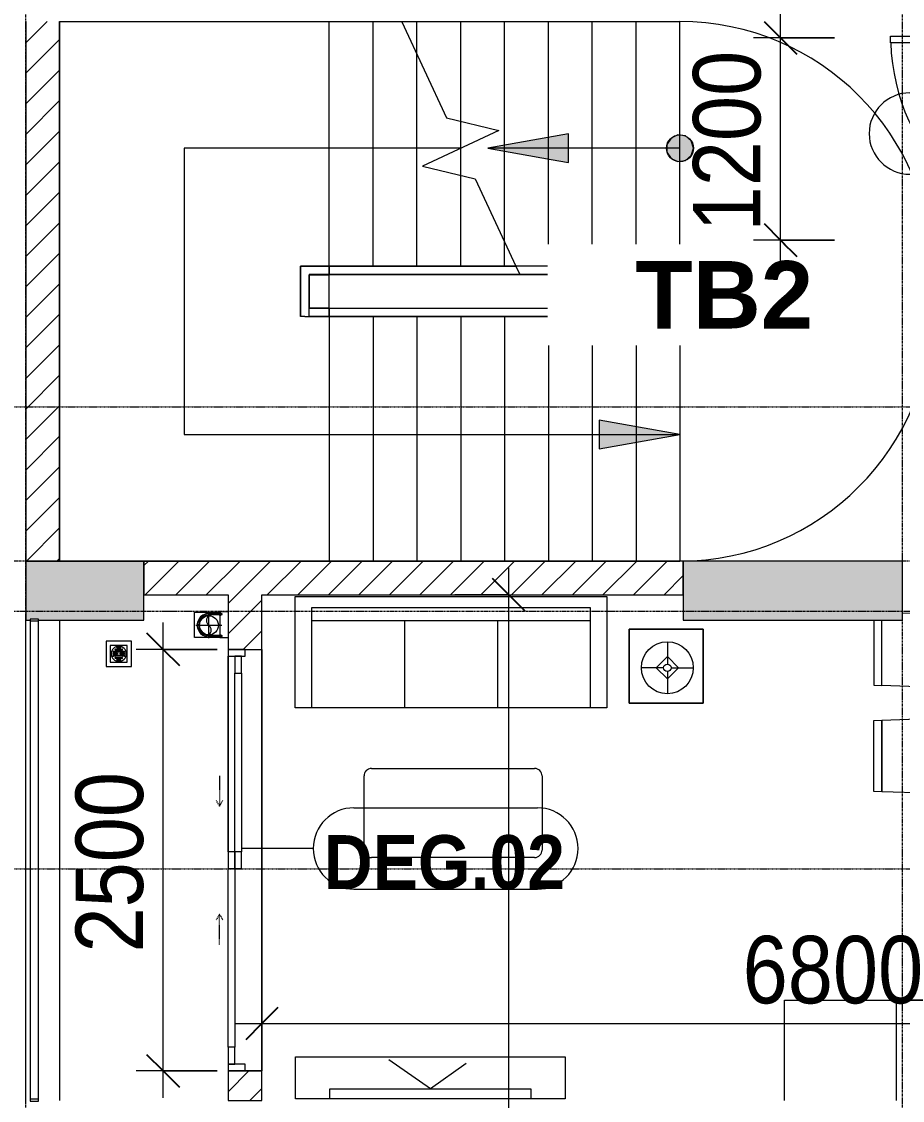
# Model space of a CAD drawing. Header units: millimetres. Extents: x 962 to 239635, y -15958 to 82755.
# Drawn here: x 95378 to 100603, y 30637 to 37037 of the extents above; entities that cross this region are included whole.
import ezdxf

# ---------------------------------------------------------------- set-up
doc = ezdxf.new("R2010")
doc.units = ezdxf.units.MM
for name, pattern in [('Dash', [6, 3, -3]), ('Dash Dot 3_16_', [7.9375, 4.7625, -1.5875, 0, -1.5875]), ('Grid Line', [22.225, 12.7, -3.175, 3.175, -3.175]), ('IMPORT-CENTER _2_', [40.64, 25.4, -5.08, 5.08, -5.08]), ('Overhead', [3.96875, 2.38125, -1.5875])]:
    doc.linetypes.add(name, pattern=pattern)
for name, color, linetype, lineweight in [('0-1', 7, 'Continuous', 5), ('A-ANNO-DIMS', 211, 'Continuous', 9), ('A-ANNO-DIMS-160', 211, 'Continuous', 9), ('A-DETL-GENF-2', 1, 'Continuous', 9), ('A-DETL-THIN-1', 151, 'Continuous', 9), ('A-DOOR', 31, 'Continuous', 9), ('A-DOOR-4', 1, 'Continuous', 9), ('A-DOOR-FRAM', 31, 'Continuous', 9), ('A-DOOR-FRAM-1', 1, 'Continuous', 9), ('A-DOOR-HDLN', 31, 'Dash', 9), ('A-DOOR-IDEN', 31, 'Continuous', 9), ('A-FLOR-1', 250, 'Continuous', 9), ('A-FLOR-2', 9, 'Continuous', 9), ('A-FLOR-HRAL', 11, 'Continuous', 9), ('A-WALL', 113, 'Continuous', 9), ('A-WALL-3', 113, 'Continuous', 18), ('A-WALL-PATT-2', 111, 'Continuous', 9), ('G-ANNO-SYMB-1', 111, 'Dash Dot 3_16_', 18), ('G-ANNO-TEXT-1', 7, 'Continuous', 9), ('G-IMPT', 8, 'Continuous', 9), ('G-IMPT-2', 8, 'IMPORT-CENTER _2_', 9), ('I-FURN', 30, 'Continuous', 9), ('I-FURN-1', 254, 'Continuous', 9), ('M-EQPM', 50, 'Continuous', 9), ('S-COLS-1', 52, 'Continuous', 5), ('S-COLS-2', 7, 'Continuous', 18), ('S-GRID-1', 1, 'Grid Line', 9), ('S-STRS', 31, 'Continuous', 9), ('S-STRS-ANNO', 31, 'Continuous', 9), ('S-STRS-MBND', 31, 'Overhead', 9), ('S-STRS-MBND-1', 31, 'Continuous', 9)]:
    doc.layers.add(name, color=color, linetype=linetype, lineweight=lineweight)
doc.styles.add('Arial_B_4', font='arialbd_0.ttf', dxfattribs={"height": 400})
doc.styles.add('Arial_B_6', font='arialbd_0.ttf', dxfattribs={"width": 0.9, "height": 320})
doc.styles.add('UTM Avo', font='UTM Avo.ttf', dxfattribs={"width": 0.9, "height": 400})
doc.dimstyles.new('1_Dim_chi_tiet_2_5', dxfattribs={"dimscale": 304.8, "dimtxt": 399.720379, "dimasz": 0.629921, "dimexe": 0.524934, "dimexo": 0.0625, "dimgap": 0.052493, "dimtad": 1, "dimdec": 0, "dimrnd": 5, "dimzin": 0, "dimdsep": 46, "dimtxsty": 'UTM Avo', "dimblk1": 'OBLIQUE', "dimblk2": 'OBLIQUE', "dimsah": 1, "dimcen": 0.09, "dimdle": 0.524934, "dimazin": 0, "dimtfac": 1, "dimtdec": 4, "dimtix": 1, "dimtmove": 0, "dimatfit": 3, "dimfxl": 1.049869, "dimfxlon": 1, "dimtvp": 1, "dimtolj": 1, "dimtzin": 0, "dimarcsym": 2})
pattern_1 = [(45, (61750.9, 0), (-90.50967, 90.50967), [])]

# ---------------------------------------------------------------- blocks, each defined once
blk = doc.blocks.new('NCV_TKTC_KET CAU_rvt-1-TKCS_MB TẦNG 2')
at = {"layer": 'S-COLS-1'}
for points in [[(34352.6, 33486.9), (34351.2, 33836.9), (33652.6, 33836.9), (33652.6, 33486.9), (33677.6, 33486.9), (33677.6, 33491.9), (33727.6, 33491.9), (33727.6, 33486.9), (34351.2, 33486.9)], [(38852.6, 33486.9), (38852.6, 33836.9), (37552.6, 33836.9), (37552.6, 33486.9), (38381.4, 33486.9)]]:
    blk.add_hatch(color=256, dxfattribs=at).paths.add_polyline_path(points)
at = {"layer": 'A-FLOR-1'}
for p, q in [((37532.6, 35535.6), (37532.6, 35336.5)), ((37532.6, 35286.5), (37532.6, 33836.9))]:
    blk.add_line(p, q, dxfattribs=at)
at = {"layer": 'S-COLS-2'}
for p, q in [((33652.6, 33836.9), (33652.6, 33486.9)), ((34352.6, 33836.9), (33652.6, 33836.9)), ((34352.6, 33486.9), (34352.6, 33836.9)), ((37552.6, 33836.9), (37552.6, 33486.9)), ((38852.6, 33836.9), (37552.6, 33836.9)), ((38852.6, 33486.9), (38852.6, 33836.9)), ((33652.6, 33486.9), (33677.6, 33486.9)), ((33727.6, 33486.9), (34352.6, 33486.9)), ((37552.6, 33486.9), (38852.6, 33486.9))]:
    blk.add_line(p, q, dxfattribs=at)
blk = doc.blocks.new('LOBBY_SOFA_1 - LOBBY_SOFA_1-901228-TKCS_MB TẦNG 2')
at = {"layer": 'I-FURN'}
for p, q in [((-2128.3, 1548.5), (-1160.3, 1548.5)), ((-2172.3, 1064.5), (-2172.3, 1504.5)), ((-1116.3, 1504.5), (-1116.3, 1064.5)), ((-1160.3, 1020.5), (-2128.3, 1020.5)), ((-2556, 660), (-708, 660)), ((-2556, 0), (-2556, 660)), ((-2457, 66), (-2457, 660)), ((-1907, 143), (-1907, 660)), ((-1357, 143), (-1357, 660)), ((-807, 660), (-807, 66)), ((-708, 660), (-708, 0)), ((-2688.2, 633.5), (-3128.2, 633.5)), ((-3128.2, 633.5), (-3128.2, 193.5)), ((-2915.4, 445), (-2915.4, 577)), ((-2688.2, 193.5), (-2688.2, 633.5)), ((-2981.4, 423), (-2915.4, 489)), ((-2915.4, 489), (-2849.4, 423)), ((-2937.4, 423), (-3069.4, 423)), ((-2915.4, 357), (-2981.4, 423)), ((-2849.4, 423), (-2915.4, 357)), ((-2915.4, 269), (-2915.4, 401)), ((-2893.4, 423), (-2761.4, 423)), ((-3128.2, 193.5), (-2688.2, 193.5)), ((-807, 143), (-2457, 143)), ((-807, 66), (-2457, 66)), ((-708, 0), (-2556, 0))]:
    blk.add_line(p, q, dxfattribs=at)
for radius in [154, 22]:
    blk.add_circle((-2915.4, 423), radius, dxfattribs=at)
for centre, start, end in [((-2128.3, 1504.5), 90, 180), ((-1160.3, 1504.5), 0, 90), ((-2128.3, 1064.5), 180, 270), ((-1160.3, 1064.5), 270, 0)]:
    blk.add_arc(centre, 44, start, end, dxfattribs=at)
at = {"layer": 'I-FURN-1'}
for p, q in [((-2128.3, 1548.5), (-1160.3, 1548.5)), ((-2172.3, 1064.5), (-2172.3, 1504.5)), ((-1116.3, 1504.5), (-1116.3, 1064.5)), ((-1160.3, 1020.5), (-2128.3, 1020.5)), ((-2556, 660), (-708, 660)), ((-2556, 0), (-2556, 660)), ((-708, 660), (-708, 0)), ((-3128.2, 633.5), (-2688.2, 633.5)), ((-3128.2, 193.5), (-3128.2, 633.5)), ((-2688.2, 633.5), (-2688.2, 193.5)), ((-2688.2, 193.5), (-3128.2, 193.5)), ((-708, 0), (-2556, 0))]:
    blk.add_line(p, q, dxfattribs=at)
for centre, start, end in [((-2128.3, 1504.5), 90, 180), ((-1160.3, 1504.5), 0, 90), ((-2128.3, 1064.5), 180, 270), ((-1160.3, 1064.5), 270, 0)]:
    blk.add_arc(centre, 44, start, end, dxfattribs=at)
blk = doc.blocks.new('RES_BAN AN - RES_BAN AN-901221-TKCS_MB TẦNG 2')
at = {"layer": 'I-FURN-1'}
for p, q in [((0, 250), (1600, 250)), ((0, 0), (0, 250)), ((1600, 250), (1600, 0)), ((1600, 0), (0, 0))]:
    blk.add_line(p, q, dxfattribs=at)
blk = doc.blocks.new('KE TIVI-2 - KE TIVI-2-901222-TKCS_MB TẦNG 2')
at = {"layer": 'I-FURN-1'}
for p, q in [((0, 60), (-245.7, 232.1)), ((213, 209.1), (0, 60)), ((-595.6, 60), (595.6, 60)), ((-595.6, 0), (-595.6, 60)), ((595.6, 0), (-595.6, 0)), ((595.6, 60), (595.6, 0))]:
    blk.add_line(p, q, dxfattribs=at)
blk = doc.blocks.new('HE BEP A1 - HE BEP A 2-V118-TKCS_MB TẦNG 2')
at = {"layer": 'I-FURN'}
for p, q in [((0, 0), (662.4, 0)), ((0, -594.4), (0, 0)), ((662.4, 0), (662.4, -594.4)), ((662.4, 0), (662.4, -594.4)), ((3699.9, 0), (662.4, 0)), ((844.9, -120.7), (844.9, -476.9)), ((1706.9, -103.2), (862.4, -103.2)), ((1724.4, -476.9), (1724.4, -120.7)), ((2364, -483.2), (2364, -111.2)), ((3175.6, -81.2), (2394, -81.2)), ((2451.6, -118.3), (2484.1, -118.3)), ((2451.6, -122.3), (2451.6, -118.3)), ((2484.1, -122.3), (2451.6, -122.3)), ((2484.1, -118.3), (2484.1, -122.3)), ((3085.5, -118.3), (3085.5, -122.3)), ((3118, -118.3), (3085.5, -118.3)), ((3085.5, -122.3), (3118, -122.3)), ((3118, -122.3), (3118, -118.3)), ((3205.6, -483.2), (3205.6, -111.2)), ((871.5, -386.8), (871.5, -182.3)), ((871.5, -184.9), (1351.6, -184.9)), ((877.9, -156.9), (1345.2, -156.9)), ((924.9, -128.9), (1298.3, -128.9)), ((1351.6, -182.3), (1351.6, -386.8)), ((1405.6, -369.9), (1405.6, -183.2)), ((1459, -129.9), (1644.4, -129.9)), ((1697.8, -183.2), (1697.8, -369.9)), ((2471.8, -183.9), (2467.4, -188.3)), ((2467.4, -188.3), (2496.5, -217.4)), ((2500.9, -213), (2471.8, -183.9)), ((2689.3, -186.7), (2660.2, -215.8)), ((2664.6, -220.2), (2693.7, -191.1)), ((2693.7, -191.1), (2689.3, -186.7)), ((2875.9, -191.1), (2880.3, -186.7)), ((2905, -220.2), (2875.9, -191.1)), ((2880.3, -186.7), (2909.4, -215.8)), ((3068.7, -213), (3097.9, -183.9)), ((3102.3, -188.3), (3073.1, -217.4)), ((3097.9, -183.9), (3102.3, -188.3)), ((871.5, -212.9), (1351.6, -212.9)), ((871.5, -240.9), (1351.6, -240.9)), ((2496.5, -217.4), (2500.9, -213)), ((2660.2, -215.8), (2664.6, -220.2)), ((2909.4, -215.8), (2905, -220.2)), ((3073.1, -217.4), (3068.7, -213)), ((871.5, -268.9), (1351.6, -268.9)), ((871.5, -296.9), (1351.6, -296.9)), ((1602.7, -313.4), (1523.8, -418.4)), ((1618.1, -322.3), (1602.7, -313.4)), ((871.5, -324.9), (1351.6, -324.9)), ((871.5, -352.9), (1351.6, -352.9)), ((871.5, -380.9), (1351.6, -380.9)), ((1566.6, -443.1), (1618.1, -322.3)), ((2470.1, -405.9), (2499.2, -376.7)), ((2503.6, -381.1), (2474.5, -410.3)), ((2499.2, -376.7), (2503.6, -381.1)), ((2663, -383.9), (2667.3, -379.5)), ((2692.1, -413), (2663, -383.9)), ((2667.3, -379.5), (2696.5, -408.6)), ((2902.3, -379.5), (2873.2, -408.6)), ((2877.5, -413), (2906.7, -383.9)), ((2906.7, -383.9), (2902.3, -379.5)), ((3070.4, -376.7), (3066, -381.1)), ((3066, -381.1), (3095.1, -410.3)), ((3099.5, -405.9), (3070.4, -376.7)), ((876.4, -408.9), (1346.8, -408.9)), ((1298.3, -440.1), (924.9, -440.1)), ((1644.4, -423.2), (1459, -423.2)), ((1541.1, -452.3), (1528.6, -445.1)), ((2474.5, -410.3), (2470.1, -405.9)), ((2696.5, -408.6), (2692.1, -413)), ((2873.2, -408.6), (2877.5, -413)), ((3095.1, -410.3), (3099.5, -405.9)), ((862.4, -494.4), (1706.9, -494.4)), ((3175.6, -513.2), (2394, -513.2))]:
    blk.add_line(p, q, dxfattribs=at)
for centre, radius in [((2581.9, -298.5), 142.6), ((2581.9, -298.5), 131.3), ((2987.7, -298.5), 142.6), ((2987.7, -298.5), 131.3), ((2581.9, -298.5), 87.2), ((2581.9, -298.5), 43.6), ((2987.7, -298.5), 87.2), ((2987.7, -298.5), 43.6), ((1552.8, -316.6), 22.2), ((2581.9, -298.5), 30.9), ((2987.7, -298.5), 30.9), ((1485.9, -449.9), 17.8), ((1592.6, -449.9), 17.8)]:
    blk.add_circle(centre, radius, dxfattribs=at)
for centre, radius, start, end in [((862.4, -120.7), 17.5, 90, 180), ((1706.9, -120.7), 17.5, 0, 90), ((2394, -111.2), 30, 90, 180), ((2485.1, -120.7), 33.5, 163.94189, 180), ((2485.1, -120.7), 33.5, 180, 196.05811), ((2476.6, -118.2), 24.7, 145.20397, 163.94189), ((2467.8, -120.3), 11.6, 9.71775, 170.28225), ((2467.8, -120.3), 11.6, 189.9102, 350.0898), ((2471.3, -114.5), 18.1, 120.79762, 145.20397), ((2467.9, -108.8), 11.5, 90, 120.79762), ((2467.9, -108.8), 11.5, 59.20238, 90), ((2464.5, -114.5), 18.1, 34.79603, 59.20238), ((2459.1, -118.2), 24.7, 16.05811, 34.79603), ((2450.6, -120.7), 33.5, 0, 16.05811), ((2450.6, -120.7), 33.5, 343.94189, 0), ((3119, -120.7), 33.5, 163.94189, 180), ((3119, -120.7), 33.5, 180, 196.05811), ((3110.5, -118.2), 24.7, 145.20397, 163.94189), ((3105.2, -114.5), 18.1, 120.79762, 145.20397), ((3101.8, -120.3), 11.6, 9.71775, 170.28225), ((3101.8, -120.3), 11.6, 189.9102, 350.0898), ((3101.8, -108.8), 11.5, 90, 120.79762), ((3101.8, -108.8), 11.5, 59.20238, 90), ((3098.4, -114.5), 18.1, 34.79603, 59.20238), ((3093, -118.2), 24.7, 16.05811, 34.79603), ((3084.5, -120.7), 33.5, 0, 16.05811), ((3084.5, -120.7), 33.5, 343.94189, 0), ((3175.6, -111.2), 30, 360, 90), ((924.9, -182.3), 53.3, 90, 180), ((1298.3, -182.3), 53.3, 0, 90), ((1459, -183.2), 53.3, 90, 180), ((1644.4, -183.2), 53.3, 0, 90), ((2476.6, -123.1), 24.7, 196.05811, 214.79603), ((2471.3, -126.9), 18.1, 214.79603, 239.20238), ((2467.9, -132.6), 11.5, 239.20238, 270), ((2467.9, -132.6), 11.5, 270, 300.79762), ((2464.5, -126.9), 18.1, 300.79762, 325.20397), ((2459.1, -123.1), 24.7, 325.20397, 343.94189), ((3110.5, -123.1), 24.7, 196.05811, 214.79603), ((3105.2, -126.9), 18.1, 214.79603, 239.20238), ((3101.8, -132.6), 11.5, 239.20238, 270), ((3101.8, -132.6), 11.5, 270, 300.79762), ((3098.4, -126.9), 18.1, 300.79762, 325.20397), ((3093, -123.1), 24.7, 325.20397, 343.94189), ((1459, -369.9), 53.3, 180, 270), ((1644.4, -369.9), 53.3, 270, 0), ((924.9, -386.8), 53.3, 180, 270), ((1298.3, -386.8), 53.3, 270, 0), ((1537.5, -429.7), 17.8, 140.53825, 240.0479), ((1549.9, -436.9), 17.8, 240.0479, 339.46209), ((862.4, -476.9), 17.5, 180, 270), ((1706.9, -476.9), 17.5, 270, 0), ((2394, -483.2), 30, 180, 270), ((3175.6, -483.2), 30, 270, 0)]:
    blk.add_arc(centre, radius, start, end, dxfattribs=at)
at = {"layer": 'I-FURN-1'}
for p, q in [((0, 0), (3699.9, 0)), ((0, -594.4), (0, 0))]:
    blk.add_line(p, q, dxfattribs=at)
blk = doc.blocks.new('RES_BAN AN 1 - RES_BAN AN 1-V122-TKCS_MB TẦNG 2')
at = {"layer": 'I-FURN-1'}
for p, q in [((-425, 0), (-425, -1275)), ((425, -1275), (425, 0)), ((-640, -109.5), (-425, -102.3)), ((-425, -102.3), (-425, -549.7)), ((425, -102.3), (425, -549.7)), ((761.9, -113.5), (425, -102.3)), ((761.9, -538.5), (761.9, -113.5)), ((761.9, -113.5), (761.9, -538.5)), ((809.6, -115.1), (761.9, -113.5)), ((809.6, -536.9), (809.6, -115.1)), ((-809.6, -150), (-809.6, -536.9)), ((-761.9, -538.5), (-761.9, -150)), ((-761.9, -538.5), (-761.9, -150)), ((-809.6, -536.9), (-761.9, -538.5)), ((-425, -549.7), (-761.9, -538.5)), ((425, -549.7), (761.9, -538.5)), ((761.9, -538.5), (809.6, -536.9)), ((-809.6, -745.3), (-761.9, -743.8)), ((-809.6, -1167.2), (-809.6, -745.3)), ((-761.9, -743.8), (-425, -732.5)), ((-761.9, -1168.8), (-761.9, -743.8)), ((-761.9, -743.8), (-761.9, -1168.8)), ((-425, -732.5), (-425, -1180)), ((425, -732.5), (425, -1180)), ((761.9, -743.8), (425, -732.5)), ((761.9, -743.8), (809.6, -745.3)), ((761.9, -1168.8), (761.9, -743.8)), ((761.9, -1168.8), (761.9, -743.8)), ((809.6, -745.3), (809.6, -1167.2)), ((-761.9, -1168.8), (-809.6, -1167.2)), ((-425, -1180), (-761.9, -1168.8)), ((425, -1180), (761.9, -1168.8)), ((809.6, -1167.2), (761.9, -1168.8)), ((-425, -1275), (425, -1275))]:
    blk.add_line(p, q, dxfattribs=at)
blk = doc.blocks.new('NCV_TKTC_TANG 2_rvt-1-TKCS_MB TẦNG 2')
at = {"layer": 'A-FLOR-2'}
for p, q in [((35052.6, 33312.4), (35052.6, 30812.4)), ((35052.6, 30813.1), (35052.6, 33312.4)), ((34852.6, 33272.4), (34852.6, 32112.4)), ((34952.6, 30813.1), (35052.6, 30813.1))]:
    blk.add_line(p, q, dxfattribs=at)
at = {"layer": 'I-FURN-1', "rotation": 180}
blk.add_blockref('LOBBY_SOFA_1 - LOBBY_SOFA_1-901228-TKCS_MB TẦNG 2', (34542.6, 33626.9), dxfattribs=at)
at = {"layer": 'I-FURN-1'}
for name, p in [('RES_BAN AN 1 - RES_BAN AN 1-V122-TKCS_MB TẦNG 2', (39492.6, 33636.9)), ('HE BEP A1 - HE BEP A 2-V118-TKCS_MB TẦNG 2', (38152.6, 31231.3)), ('RES_BAN AN - RES_BAN AN-901221-TKCS_MB TẦNG 2', (35252.2, 30646.9)), ('KE TIVI-2 - KE TIVI-2-901222-TKCS_MB TẦNG 2', (36052.2, 30646.9))]:
    blk.add_blockref(name, p, dxfattribs=at)
blk = doc.blocks.new('Top Rail Type - Top Rail_Internal_-950603-TKCS_MB TẦNG 2')
at = {"layer": 'A-FLOR-HRAL'}
for p, q in [((35282.3, 35586), (35452.6, 35586)), ((35282.3, 35286.5), (35282.3, 35586)), ((35452.6, 35586), (36558.8, 35586)), ((35452.6, 35586), (35452.6, 35536)), ((35452.6, 35536), (35332.3, 35536)), ((35332.3, 35536), (35332.3, 35336.5)), ((36582.1, 35536), (35452.6, 35536)), ((35332.3, 35286.5), (35332.3, 35336.5)), ((35332.3, 35336.5), (35452.6, 35336.5)), ((35452.6, 35286.5), (35452.6, 35336.5)), ((35452.6, 35336.5), (37532.6, 35336.5)), ((37532.6, 35336.5), (37532.6, 35286.5)), ((35307.6, 35286.5), (35282.3, 35286.5)), ((35452.6, 35286.5), (35332.3, 35286.5)), ((37532.6, 35286.5), (35452.6, 35286.5))]:
    blk.add_line(p, q, dxfattribs=at)
blk = doc.blocks.new('Top Rail Type - Top Rail_Internal_-V128-TKCS_MB TẦNG 2')
at = {"layer": 'A-FLOR-HRAL'}
for p, q in [((35282.3, 35586), (35282.3, 35286.5)), ((35452.6, 35586), (35282.3, 35586)), ((36558.8, 35586), (35452.6, 35586)), ((35332.3, 35536), (35332.3, 35336.5)), ((35452.6, 35536), (35332.3, 35536)), ((36582.1, 35536), (35452.6, 35536)), ((35332.3, 35336.5), (35452.6, 35336.5)), ((35452.6, 35336.5), (37532.6, 35336.5)), ((37532.6, 35336.5), (37532.6, 35286.5)), ((35307.3, 35286.5), (35452.6, 35286.5)), ((35452.6, 35286.5), (37532.6, 35286.5))]:
    blk.add_line(p, q, dxfattribs=at)
blk = doc.blocks.new('FD_01 - FD_01-1200x2200mm-1787917-TKCS_MB TẦNG 2')
at = {"layer": 'A-DETL-GENF-2'}
for p, q in [((570, 100), (570, 1320)), ((570, 1320), (610, 1320)), ((610, 1320), (610, 100)), ((610, 100), (570, 100))]:
    blk.add_line(p, q, dxfattribs=at)
blk.add_arc((610, 100), 1220, 91.87889, 180, dxfattribs=at)
at = {"layer": 'A-DOOR-FRAM-1'}
for p, q in [((-610, 100), (-645, 100)), ((-645, 100), (-645, -100)), ((-610, 60), (-610, 100)), ((645, 100), (610, 100)), ((610, 100), (610, 60)), ((645, -100), (645, 100)), ((-600, 60), (-610, 60)), ((-600, -100), (-600, 60)), ((610, 60), (600, 60)), ((600, 60), (600, -100)), ((-645, -100), (-600, -100)), ((600, -100), (645, -100))]:
    blk.add_line(p, q, dxfattribs=at)
blk = doc.blocks.new('Top Rail Type - Top Rail_Internal_-952807-TKCS_MB TẦNG 2')
at = {"layer": 'A-FLOR-HRAL'}
for p, q in [((36558.8, 35586), (36582.1, 35536)), ((37532.6, 35586), (36558.8, 35586)), ((37532.6, 35536), (37532.6, 35586)), ((37532.6, 35536), (36582.1, 35536))]:
    blk.add_line(p, q, dxfattribs=at)
blk = doc.blocks.new('TKTC_XREF_251221_MB TANG 2-7 - TKTC_XREF_260130_MB TANG 2-5_dwg_$cc-4746808-TKCS_MB TẦNG 2')
at = {"layer": 'G-IMPT-2'}
for p, q in [((0, -0.673), (0, 0.673)), ((-0.673, 0), (0.673, 0))]:
    blk.add_line(p, q, dxfattribs=at)
at = {"layer": 'M-EQPM'}
blk.add_circle((0, 0), 0.5, dxfattribs=at)
for centre, radius, start, end in [((0, 0), 0.5, 90, 270), ((0.188, 0.25), 0.313, 126.8699, 233.1301), ((-0.188, -0.25), 0.313, 306.8699, 53.1301)]:
    blk.add_arc(centre, radius, start, end, dxfattribs=at)
blk = doc.blocks.new('TKTC_XREF_251221_MB TANG 2-7 - TKTC_XREF_260130_MB TANG 2-5_dwg_CUM U_DN100-4746796-TKCS_MB TẦNG 2')
at = {"layer": 'G-IMPT'}
blk.add_hatch(color=256, dxfattribs=at).paths.add_polyline_path([(0, 61), (0, 57), (14.8, 55.1), (28.5, 49.4), (40.3, 40.3), (49.4, 28.5), (55.1, 14.8), (57, 0), (55.1, -14.8), (49.4, -28.5), (40.3, -40.3), (28.5, -49.4), (14.8, -55.1), (0, -57), (0, -61), (15.8, -58.9), (30.5, -52.8), (43.1, -43.1), (52.8, -30.5), (58.9, -15.8), (61, 0), (58.9, 15.8), (52.8, 30.5), (43.1, 43.1), (30.5, 52.8), (15.8, 58.9)])
for p, q in [((-79.1, 66.6), (-79.1, 63.4)), ((-76.6, 66.6), (-76.6, 63.4)), ((-74.6, 66.6), (-74.6, 63.4)), ((-72.7, 69.3), (-72.7, 60.7)), ((-66.9, 67.9), (-71.7, 67.9)), ((-65, 69), (0, 69)), ((-66.9, 62.1), (-71.7, 62.1)), ((-79.1, -63.4), (-79.1, -66.6)), ((-76.6, -63.4), (-76.6, -66.6)), ((-74.6, -63.4), (-74.6, -66.6)), ((-72.7, -60.7), (-72.7, -69.3)), ((-66.9, -62.1), (-71.7, -62.1)), ((-66.9, -67.9), (-71.7, -67.9)), ((-65, -69), (0, -69))]:
    blk.add_line(p, q, dxfattribs=at)
at = {"layer": 'G-IMPT', "flags": 128}
for points in [[(-72.7, 67.6), (-78.1, 67.6), (-78.1, 62.4), (-72.7, 62.4)], [(-71.7, 59.2), (-66.9, 59.2), (-66.9, 70.8), (-71.7, 70.8)], [(-66.9, 70.8), (-66.9, 72.7), (-65, 72.7), (-65, 57.3), (-66.9, 57.3), (-66.9, 59.2)], [(-65, 61), (0, 61), (0, 57)], [(-72.7, -62.4), (-78.1, -62.4), (-78.1, -67.6), (-72.7, -67.6)], [(-71.7, -70.8), (-66.9, -70.8), (-66.9, -59.2), (-71.7, -59.2)], [(-66.9, -59.2), (-66.9, -57.3), (-65, -57.3), (-65, -72.7), (-66.9, -72.7), (-66.9, -70.8)], [(-65, -61), (0, -61), (0, -57)]]:
    blk.add_lwpolyline(points, dxfattribs=at)
at = {"layer": 'G-IMPT'}
for centre, radius, start, end in [((-78.1, 66.6), 0.96, 90, 180), ((-71.1, 69.3), 1.56, 112.61986, 247.38014), ((-67.9, 65), 4.8, 143.1301, 216.8699), ((0, 0), 69, 270, 90), ((-78.1, 63.4), 0.96, 180, 270), ((-71.1, 60.7), 1.56, 112.61986, 247.38014), ((0, 0), 61, 270, 90), ((0, 0), 57, 270, 90), ((-78.1, -63.4), 0.96, 90, 180), ((-71.1, -60.7), 1.56, 112.61986, 247.38014), ((-67.9, -65), 4.8, 143.1301, 216.8699), ((-78.1, -66.6), 0.96, 180, 270), ((-71.1, -69.3), 1.56, 112.61986, 247.38014)]:
    blk.add_arc(centre, radius, start, end, dxfattribs=at)
blk = doc.blocks.new('TKTC_XREF_251221_MB TANG 2-7 - TKTC_XREF_260130_MB TANG 2-5_dwg_THU NUOC - THU NUOC-444531-TKCS_MB TẦNG 1-4746804-TKCS_MB TẦNG 2')
at = {"layer": 'G-IMPT'}
for p, q in [((-23.3, 10.8), (40.9, 10.8)), ((40.9, 4.8), (-23.3, 4.8)), ((-11, 23.3), (28.5, 23.3)), ((28.5, 17.3), (-11, 17.3)), ((-1.1, 35.6), (18.5, 35.6)), ((18.5, 29.6), (-1.1, 29.6)), ((-23.3, -13.6), (40.9, -13.6)), ((40.9, -19.6), (-23.3, -19.6)), ((-11, -26.1), (28.5, -26.1)), ((28.5, -32.1), (-11, -32.1)), ((-1.1, -38.5), (18.5, -38.5)), ((18.5, -44.5), (-1.1, -44.5))]:
    blk.add_line(p, q, dxfattribs=at)
at = {"layer": 'G-IMPT', "flags": 128}
for points in [[(83.7, -79.4), (83.7, 70.6), (-66.3, 70.6), (-66.3, -79.4)], [(58.7, -54.4), (58.7, 45.6), (-41.3, 45.6), (-41.3, -54.4)]]:
    blk.add_lwpolyline(points, close=True, dxfattribs=at)
for points in [[(-23.3, -1.2), (0.7, -1.2), (0.7, -7.2), (-23.3, -7.2)], [(40.9, -7.2), (16.7, -7.2), (16.7, -1.2), (40.9, -1.2)]]:
    blk.add_lwpolyline(points, dxfattribs=at)
at = {"layer": 'G-IMPT'}
for centre, radius, start, end in [((8.7, -4.4), 45, 360, 180), ((8.7, -4.4), 45, 360, 180), ((-23.3, 7.8), 3, 90, 270), ((-11, 20.3), 3, 90, 270), ((-1.1, 32.6), 3, 90, 270), ((18.5, 32.6), 3, 270, 90), ((28.5, 20.3), 3, 270, 90), ((40.9, 7.8), 3, 270, 90), ((8.7, -4.4), 45, 180, 360), ((8.7, -4.4), 45, 180, 360), ((-23.3, -4.2), 3, 90, 270), ((-23.3, -16.6), 3, 90, 270), ((-11, -29.1), 3, 90, 270), ((-1.1, -41.5), 3, 90, 270), ((18.5, -41.5), 3, 270, 90), ((28.5, -29.1), 3, 270, 90), ((40.9, -4.2), 3, 270, 90), ((40.9, -16.6), 3, 270, 90)]:
    blk.add_arc(centre, radius, start, end, dxfattribs=at)
blk = doc.blocks.new('TKTC_XREF_251221_MB TANG 2-7 - TKTC_XREF_251221_MB TANG 2-7-2039446-TKCS_MB TẦNG 2')
at = {"layer": 'M-EQPM'}
for p, q in [((1000.4, 16297.7), (1150.1, 16297.7)), ((1000.4, 16147.3), (1000.4, 16297.7)), ((1150.1, 16297.7), (1150.1, 16147.3)), ((1200, 16297.9), (1150.2, 16297.5)), ((1150.2, 16297.5), (1150.2, 16147.1)), ((1150.1, 16147.3), (1000.4, 16147.3)), ((1150.2, 16147.1), (1200, 16147.4))]:
    blk.add_line(p, q, dxfattribs=at)
for name, p, xscale, yscale, zscale, rotation in [('TKTC_XREF_251221_MB TANG 2-7 - TKTC_XREF_260130_MB TANG 2-5_dwg_$cc-4746808-TKCS_MB TẦNG 2', (1085.2, 16218.9), 113.7150000000073, 113.7150000000073, 113.7150000000073, 359.9990086636432), ('TKTC_XREF_251221_MB TANG 2-7 - TKTC_XREF_260130_MB TANG 2-5_dwg_CUM U_DN100-4746796-TKCS_MB TẦNG 2', (1085.2, 16219.8), 0.9975000000000006, 0.9975000000000006, 0.9975000000000006, 180.000991338195)]:
    blk.add_blockref(name, p, dxfattribs=dict(xscale=xscale, yscale=yscale, zscale=zscale, rotation=rotation))
blk.add_blockref('TKTC_XREF_251221_MB TANG 2-7 - TKTC_XREF_260130_MB TANG 2-5_dwg_THU NUOC - THU NUOC-444531-TKCS_MB TẦNG 1-4746804-TKCS_MB TẦNG 2', (542.3, 16054.4))
blk = doc.blocks.new('Railing - 50 x 10mm-1251311-TKCS_MB TẦNG 2')
at = {"layer": 'A-FLOR-HRAL'}
for p, q in [((25, 5), (-25, 5)), ((-25, 5), (-25, -5)), ((25, -5), (25, 5)), ((-25, -5), (25, -5))]:
    blk.add_line(p, q, dxfattribs=at)
blk = doc.blocks.new('Railing - Railing-3231163-TKCS_MB TẦNG 2')
at = {"layer": 'A-FLOR-HRAL'}
for p, q in [((33677.6, 33481.9), (33677.6, 30644)), ((33727.6, 30644), (33727.6, 33481.9))]:
    blk.add_line(p, q, dxfattribs=at)
for p in [(33702.6, 33486.9), (33702.6, 30639)]:
    blk.add_blockref('Railing - 50 x 10mm-1251311-TKCS_MB TẦNG 2', p)
blk = doc.blocks.new('DEG_02-DEG_03 - DEG_02-2500x2400mm-CỬA ĐI 02 CÁNH TRƯỢT-625766-TKCS_MB TẦNG 2')
at = {"layer": 'A-DOOR'}
for p, q in [((-1110, 100), (-1210, 100)), ((-1210, 100), (-1210, 60)), ((-1110, 60), (-1110, 100)), ((-1110, 100), (-50, 100)), ((50, 100), (-50, 100)), ((-50, 100), (-50, 60)), ((50, 60), (50, 100)), ((-1210, 60), (-1110, 60)), ((-50, 60), (-1110, 60)), ((50, 60), (-50, 60)), ((-50, 60), (-50, 20)), ((-50, 60), (50, 60)), ((-50, 20), (50, 20)), ((50, 20), (50, 60)), ((50, 60), (1110, 60)), ((1110, 20), (50, 20)), ((1210, 60), (1110, 60)), ((1110, 60), (1110, 20)), ((1110, 20), (1210, 20)), ((1210, 20), (1210, 60))]:
    blk.add_line(p, q, dxfattribs=at)
at = {"layer": 'A-DOOR-FRAM'}
for p, q in [((-1210, 100), (-1250, 100)), ((-1250, 100), (-1250, 0)), ((-1210, 0), (-1210, 100)), ((1250, 100), (1210, 100)), ((1210, 100), (1210, 0)), ((1250, 0), (1250, 100)), ((-1250, 0), (-1210, 0)), ((1210, 0), (1250, 0))]:
    blk.add_line(p, q, dxfattribs=at)
at = {"layer": 'A-DOOR-HDLN'}
for p, q in [((-500.4, 151.1), (-320.4, 151.1)), ((-320.4, 151.1), (-355, 171.1)), ((-320.4, 151.1), (-355, 131.1)), ((320.4, 151.1), (355, 171.1)), ((320.4, 151.1), (355, 131.1)), ((500.4, 151.1), (320.4, 151.1))]:
    blk.add_line(p, q, dxfattribs=at)
blk = doc.blocks.new('DIMBLOCK145-TKCS_MB TẦNG 2')
at = {"layer": 'A-ANNO-DIMS-160'}
for p, q in [((99880.7, 35580.3), (99880.7, 37100.3)), ((100200.7, 36940.3), (99720.7, 36940.3)), ((99880.7, 36940.3), (100200.7, 36940.3)), ((100200.7, 35740.3), (99720.7, 35740.3)), ((99880.7, 35740.3), (100200.7, 35740.3))]:
    blk.add_line(p, q, dxfattribs=at)
at = {"layer": 'A-ANNO-DIMS-160', "lineweight": 25}
for p, q in [((99880.7, 36940.3), (99784.7, 37036.3)), ((99880.7, 36940.3), (99976.7, 36844.3)), ((99880.7, 35740.3), (99784.7, 35836.3)), ((99880.7, 35740.3), (99976.7, 35644.3))]:
    blk.add_line(p, q, dxfattribs=at)
at = {"layer": 'A-ANNO-DIMS-160', "color": 0, "insert": (99361.1, 35792.5), "char_height": 400, "width": 1314.636, "attachment_point": 1, "rotation": 90, "line_spacing_factor": 1.110334, "style": 'UTM Avo'}
blk.add_mtext('1200', dxfattribs=at)
blk = doc.blocks.new('_Oblique')
at = {"color": 0, "linetype": 'ByBlock', "lineweight": -2}
blk.add_line((-0.5, -0.5), (0.5, 0.5), dxfattribs=at)
blk = doc.blocks.new('STN_Door Tag - STN_Door Tag-1788670-TKCS_MB TẦNG 2')
at = {"layer": 'A-DOOR-IDEN'}
for p, q in [((-3.37, 1.495), (3.431, 1.495)), ((-3.37, -1.524), (3.431, -1.524))]:
    blk.add_line(p, q, dxfattribs=at)
for centre, start, end in [((-3.37, -0.015), 90, 270), ((3.431, -0.015), 270, 90)]:
    blk.add_arc(centre, 1.509, start, end, dxfattribs=at)
blk = doc.blocks.new('DIMBLOCK181-TKCS_MB TẦNG 2')
at = {"layer": 'A-ANNO-DIMS-160'}
for p, q in [((96218.1, 30652.4), (96218.1, 33472.4)), ((96538.1, 33312.4), (96058.1, 33312.4)), ((96218.1, 33312.4), (96538.1, 33312.4)), ((96538.1, 30812.4), (96058.1, 30812.4)), ((96218.1, 30812.4), (96538.1, 30812.4))]:
    blk.add_line(p, q, dxfattribs=at)
at = {"layer": 'A-ANNO-DIMS-160', "lineweight": 25}
for p, q in [((96218.1, 33312.4), (96122.1, 33408.4)), ((96218.1, 33312.4), (96314.1, 33216.4)), ((96218.1, 30812.4), (96122.1, 30908.4)), ((96218.1, 30812.4), (96314.1, 30716.4))]:
    blk.add_line(p, q, dxfattribs=at)
at = {"layer": 'A-ANNO-DIMS-160', "color": 0, "insert": (95698.5, 31514.6), "char_height": 400, "width": 1314.636, "attachment_point": 1, "rotation": 90, "line_spacing_factor": 1.110334, "style": 'UTM Avo'}
blk.add_mtext('2500', dxfattribs=at)
blk = doc.blocks.new('DIMBLOCK250-TKCS_MB TẦNG 2')
at = {"layer": 'A-ANNO-DIMS-160'}
for p, q in [((98268.3, 25476.9), (98268.3, 33796.9)), ((97948.3, 33636.9), (98428.3, 33636.9)), ((98268.3, 33636.9), (97948.3, 33636.9)), ((97948.3, 25636.9), (98428.3, 25636.9)), ((98268.3, 25636.9), (97948.3, 25636.9))]:
    blk.add_line(p, q, dxfattribs=at)
at = {"layer": 'A-ANNO-DIMS-160', "lineweight": 25}
for p, q in [((98268.3, 33636.9), (98172.3, 33732.9)), ((98268.3, 33636.9), (98364.3, 33540.9)), ((98268.3, 25636.9), (98172.3, 25732.9)), ((98268.3, 25636.9), (98364.3, 25540.9))]:
    blk.add_line(p, q, dxfattribs=at)
at = {"layer": 'A-ANNO-DIMS-160', "color": 0, "insert": (97748.6, 29089.2), "char_height": 400, "width": 1314.636, "attachment_point": 1, "rotation": 90, "line_spacing_factor": 1.110334, "style": 'UTM Avo'}
blk.add_mtext('8000', dxfattribs=at)
blk = doc.blocks.new('DIMBLOCK251-TKCS_MB TẦNG 2')
at = {"layer": 'A-ANNO-DIMS-160'}
for p, q in [((96803.5, 31413.8), (96803.5, 30933.8)), ((96803.5, 31093.8), (96803.5, 31413.8)), ((103603.5, 31413.8), (103603.5, 30933.8)), ((103603.5, 31093.8), (103603.5, 31413.8)), ((96643.5, 31093.8), (103763.5, 31093.8))]:
    blk.add_line(p, q, dxfattribs=at)
at = {"layer": 'A-ANNO-DIMS-160', "lineweight": 25}
for p, q in [((96803.5, 31093.8), (96899.5, 31189.8)), ((103603.5, 31093.8), (103699.5, 31189.8)), ((96803.5, 31093.8), (96707.5, 30997.8)), ((103603.5, 31093.8), (103507.5, 30997.8))]:
    blk.add_line(p, q, dxfattribs=at)
at = {"layer": 'A-ANNO-DIMS-160', "color": 0, "insert": (99655.7, 31613.4), "char_height": 400, "width": 1314.636, "attachment_point": 1, "line_spacing_factor": 1.110334, "style": 'UTM Avo'}
blk.add_mtext('6800', dxfattribs=at)

msp = doc.modelspace()

# ---------------------------------------------------------------- hatches: boundary and pattern name
at = {"layer": 'A-WALL-PATT-2'}
h = msp.add_hatch(dxfattribs=at)
h.set_pattern_fill('FP_1', color=256, style=0, pattern_type=2)
h.set_pattern_definition(pattern_1)
h.paths.add_polyline_path([(95603.5, 33836.9), (95603.5, 37036.9), (95403.5, 37036.9), (95403.5, 33836.9)])
h = msp.add_hatch(dxfattribs=at)
h.set_pattern_fill('FP_1', color=256, style=0, pattern_type=2)
h.set_pattern_definition(pattern_1)
h.paths.add_polyline_path([(96803.5, 33636.9), (99303.5, 33636.9), (99303.5, 33836.9), (96103.5, 33836.9), (96103.5, 33636.9), (96603.5, 33636.9)])
h = msp.add_hatch(dxfattribs=at)
h.set_pattern_fill('FP_1', color=256, style=0, pattern_type=2)
h.set_pattern_definition(pattern_1)
h.paths.add_polyline_path([(96603.5, 30637.5), (96803.5, 30637.5), (96803.5, 30812.4), (96603.5, 30812.4)])
h.paths.add_polyline_path([(96603.5, 33312.4), (96803.5, 33312.4), (96803.5, 33636.9), (96603.5, 33636.9)])
at = {"layer": 'S-STRS-ANNO'}
for points in [[(98623.5, 36200.9), (98623.5, 36370.2), (98143.5, 36285.6), (98520.2, 36219.2)], [(99272.1, 36206.4), (99316.7, 36212.8), (99350.8, 36242.3), (99363.5, 36285.6), (99350.8, 36328.8), (99316.7, 36358.4), (99272.1, 36364.8), (99231.1, 36346), (99206.7, 36308.1), (99206.7, 36263), (99231.1, 36225.1)], [(98803.5, 34502.3), (99283.5, 34586.9), (98803.5, 34671.6)]]:
    msp.add_hatch(color=256, dxfattribs=at).paths.add_polyline_path(points)
h = msp.add_hatch(color=256, dxfattribs=at)
edge = h.paths.add_edge_path()
edge.add_arc((99283.5, 36285.6), 80, 0, 360)

# ---------------------------------------------------------------- linework, layer by layer
at = {"layer": 'A-DETL-THIN-1'}
for centre, radius, start, end in [((99283.5, 35536), 1501, 360, 90), ((99283.5, 35336.5), 1499.6, 270, 360)]:
    msp.add_arc(centre, radius, start, end, dxfattribs=at)
at = {"layer": 'A-DOOR-IDEN'}
msp.add_line((96684.7, 32133.5), (97108.4, 32133.5), dxfattribs=at)
at = {"layer": 'A-WALL'}
for p, q in [((95403.5, 30637.4), (95403.5, 33486.9)), ((95603.5, 33486.9), (95603.5, 30637.4)), ((96803.5, 33312.4), (96803.5, 30812.4)), ((96603.5, 32112.4), (96603.5, 33272.4))]:
    msp.add_line(p, q, dxfattribs=at)
at = {"layer": 'A-WALL-3'}
for p, q in [((95403.5, 37036.9), (95403.5, 33836.9)), ((95603.5, 33836.9), (95603.5, 37036.9)), ((95403.5, 33836.9), (95603.5, 33836.9)), ((99303.5, 33836.9), (96103.5, 33836.9)), ((96103.5, 33836.9), (96103.5, 33636.9)), ((99303.5, 33636.9), (99303.5, 33836.9)), ((96103.5, 33636.9), (96603.5, 33636.9)), ((96603.5, 33636.9), (96603.5, 33312.4)), ((96803.5, 33636.9), (99303.5, 33636.9)), ((96803.5, 33312.4), (96803.5, 33636.9)), ((96603.5, 33312.4), (96803.5, 33312.4)), ((96803.5, 30812.4), (96603.5, 30812.4)), ((96603.5, 30812.4), (96603.5, 30637.5)), ((96803.5, 30637.5), (96803.5, 30812.4)), ((96603.5, 30637.5), (96803.5, 30637.5))]:
    msp.add_line(p, q, dxfattribs=at)
at = {"layer": 'G-ANNO-SYMB-1'}
for p, q in [((90498.7, 34751.5), (196677.7, 34751.5)), ((90498.7, 32011.5), (196677.7, 32011.5))]:
    msp.add_line(p, q, dxfattribs=at)
at = {"layer": 'S-GRID-1'}
for p, q in [((95403.5, 19351.6), (95403.5, 76542.3)), ((100603.5, 19351.6), (100603.5, 76542.3)), ((98285.4, 33836.9), (94285.4, 33836.9)), ((187383.6, 33836.9), (98285.4, 33836.9)), ((96253.4, 33536.9), (92253.4, 33536.9)), ((189415.6, 33536.9), (96253.4, 33536.9))]:
    msp.add_line(p, q, dxfattribs=at)
at = {"layer": 'S-STRS'}
for p, q in [((97203.5, 37035.6), (95603.5, 37035.6)), ((97203.5, 35586), (97203.5, 37035.6)), ((97463.5, 37035.6), (97203.5, 37035.6)), ((97633.7, 37035.6), (97463.5, 37035.6)), ((97463.5, 35586), (97463.5, 37035.6)), ((97723.5, 37035.6), (97633.7, 37035.6)), ((97983.5, 37035.6), (97723.5, 37035.6)), ((97723.5, 36843.2), (97723.5, 37035.6)), ((98243.5, 37035.6), (97983.5, 37035.6)), ((97983.5, 36446.3), (97983.5, 37035.6)), ((98503.5, 37035.6), (98243.5, 37035.6)), ((98243.5, 35728), (98243.5, 37035.6)), ((98763.5, 37035.6), (98503.5, 37035.6)), ((98503.5, 35586), (98503.5, 37035.6)), ((99023.5, 37035.6), (98763.5, 37035.6)), ((98763.5, 35586), (98763.5, 37035.6)), ((99283.5, 37035.6), (99023.5, 37035.6)), ((99023.5, 35586), (99023.5, 37035.6)), ((99283.5, 35586), (99283.5, 37035.6)), ((97723.5, 35586), (97723.5, 36843.2)), ((97983.5, 36285.6), (97983.5, 36446.3)), ((97983.5, 36124.9), (97983.5, 36285.6)), ((97983.5, 35586), (97983.5, 36124.9)), ((98243.5, 35586), (98243.5, 35728)), ((97083.6, 35535.6), (97203.5, 35535.6)), ((97083.6, 35336.9), (97083.6, 35535.6)), ((97463.5, 35535.6), (97203.5, 35535.6)), ((97723.5, 35535.6), (97463.5, 35535.6)), ((97983.5, 35535.6), (97723.5, 35535.6)), ((98243.5, 35535.6), (97983.5, 35535.6)), ((98333.2, 35535.6), (98243.5, 35535.6)), ((98503.5, 35535.6), (98333.2, 35535.6)), ((98763.5, 35535.6), (98503.5, 35535.6)), ((99023.5, 35535.6), (98763.5, 35535.6)), ((99283.5, 35535.6), (99023.5, 35535.6)), ((97203.5, 35336.9), (97083.6, 35336.9)), ((97203.5, 35336.9), (97463.5, 35336.9)), ((97463.5, 35336.9), (97723.5, 35336.9)), ((97723.5, 35336.9), (97983.5, 35336.9)), ((97983.5, 35336.9), (98243.5, 35336.9)), ((98243.5, 35336.9), (98503.5, 35336.9)), ((98503.5, 35336.9), (98763.5, 35336.9)), ((98763.5, 35336.9), (99023.5, 35336.9)), ((99023.5, 35336.9), (99283.5, 35336.9)), ((97203.5, 35286.5), (97203.5, 33836.9)), ((97463.5, 35286.5), (97463.5, 33836.9)), ((97723.5, 35286.5), (97723.5, 33836.9)), ((97983.5, 35286.5), (97983.5, 33836.9)), ((98243.5, 35286.5), (98243.5, 33836.9)), ((98503.5, 35286.5), (98503.5, 33836.9)), ((98763.5, 35286.5), (98763.5, 33836.9)), ((99023.5, 35286.5), (99023.5, 33836.9)), ((99283.5, 35286.5), (99283.5, 33836.9))]:
    msp.add_line(p, q, dxfattribs=at)
at = {"layer": 'S-STRS-ANNO'}
for p, q in [((98623.5, 36370.2), (98143.5, 36285.6)), ((98623.5, 36200.9), (98623.5, 36370.2)), ((99272.1, 36364.8), (99231.1, 36346)), ((99316.7, 36358.4), (99272.1, 36364.8)), ((99350.8, 36328.8), (99316.7, 36358.4)), ((96343.5, 36285.6), (96343.5, 34586.9)), ((97203.5, 36285.6), (96343.5, 36285.6)), ((97463.5, 36285.6), (97203.5, 36285.6)), ((97723.5, 36285.6), (97463.5, 36285.6)), ((97983.5, 36285.6), (97723.5, 36285.6)), ((98243.5, 36285.6), (98143.5, 36285.6)), ((98143.5, 36285.6), (98520.2, 36219.2)), ((98503.5, 36285.6), (98243.5, 36285.6)), ((98763.5, 36285.6), (98503.5, 36285.6)), ((99023.5, 36285.6), (98763.5, 36285.6)), ((99283.5, 36285.6), (99023.5, 36285.6)), ((99231.1, 36346), (99206.7, 36308.1)), ((99206.7, 36308.1), (99206.7, 36263)), ((99363.5, 36285.6), (99350.8, 36328.8)), ((99350.8, 36242.3), (99363.5, 36285.6)), ((99206.7, 36263), (99231.1, 36225.1)), ((99231.1, 36225.1), (99272.1, 36206.4)), ((99316.7, 36212.8), (99350.8, 36242.3)), ((98520.2, 36219.2), (98623.5, 36200.9)), ((99272.1, 36206.4), (99316.7, 36212.8)), ((99283.5, 34586.9), (98803.5, 34671.6)), ((98803.5, 34671.6), (98803.5, 34502.3)), ((96343.5, 34586.9), (97203.5, 34586.9)), ((97203.5, 34586.9), (97463.5, 34586.9)), ((97463.5, 34586.9), (97723.5, 34586.9)), ((97723.5, 34586.9), (97983.5, 34586.9)), ((97983.5, 34586.9), (98243.5, 34586.9)), ((98243.5, 34586.9), (98503.5, 34586.9)), ((98503.5, 34586.9), (98763.5, 34586.9)), ((98763.5, 34586.9), (99023.5, 34586.9)), ((98803.5, 34502.3), (99283.5, 34586.9)), ((99023.5, 34586.9), (99283.5, 34586.9))]:
    msp.add_line(p, q, dxfattribs=at)
msp.add_circle((99283.5, 36285.6), 80, dxfattribs=at)
at = {"layer": 'S-STRS-MBND'}
for p, q in [((95603.5, 37035.6), (95603.5, 33836.9)), ((97203.5, 37035.6), (95603.5, 37035.6)), ((97203.5, 35535.6), (97203.5, 37035.6)), ((97633.7, 37035.6), (97203.5, 37035.6)), ((97203.5, 35336.9), (97203.5, 35535.6)), ((98333.2, 35535.6), (97203.5, 35535.6)), ((97203.5, 35336.9), (97203.5, 33836.9)), ((97203.5, 35336.9), (99283.5, 35336.9)), ((99283.5, 35336.9), (99283.5, 33836.9)), ((95603.5, 33836.9), (97203.5, 33836.9)), ((97203.5, 33836.9), (99283.5, 33836.9))]:
    msp.add_line(p, q, dxfattribs=at)
at = {"layer": 'S-STRS-MBND-1'}
for p, q in [((97633.7, 37035.6), (97898.9, 36466.8)), ((97898.9, 36466.8), (98210, 36391.2)), ((98210, 36391.2), (97756.9, 36179.9)), ((97756.9, 36179.9), (98068, 36104.3)), ((98068, 36104.3), (98309.7, 35586))]:
    msp.add_line(p, q, dxfattribs=at)

# ---------------------------------------------------------------- block references
at = {"layer": '0-1'}
for name in ['NCV_TKTC_KET CAU_rvt-1-TKCS_MB TẦNG 2', 'NCV_TKTC_TANG 2_rvt-1-TKCS_MB TẦNG 2']:
    msp.add_blockref(name, (61750.9, 0), dxfattribs=at)
at = {"layer": 'A-DOOR', "rotation": 89.9999999999999}
msp.add_blockref('DEG_02-DEG_03 - DEG_02-2500x2400mm-CỬA ĐI 02 CÁNH TRƯỢT-625766-TKCS_MB TẦNG 2', (96703.5, 32062.4), dxfattribs=at)
at = {"layer": 'A-DOOR-4', "rotation": 90}
msp.add_blockref('FD_01 - FD_01-1200x2200mm-1787917-TKCS_MB TẦNG 2', (101853.5, 36340.3), dxfattribs=at)
at = {"layer": 'A-DOOR-IDEN', "xscale": 159.9999999999999, "yscale": 159.9999999999999, "zscale": 159.9999999999999}
for p in [(101186.8, 36375.3), (97889.1, 32134.2)]:
    msp.add_blockref('STN_Door Tag - STN_Door Tag-1788670-TKCS_MB TẦNG 2', p, dxfattribs=at)
at = {"layer": 'A-FLOR-HRAL'}
for name in ['Top Rail Type - Top Rail_Internal_-950603-TKCS_MB TẦNG 2', 'Top Rail Type - Top Rail_Internal_-V128-TKCS_MB TẦNG 2', 'Top Rail Type - Top Rail_Internal_-952807-TKCS_MB TẦNG 2', 'Railing - Railing-3231163-TKCS_MB TẦNG 2']:
    msp.add_blockref(name, (61750.9, 0), dxfattribs=at)
at = {"layer": 'M-EQPM'}
msp.add_blockref('TKTC_XREF_251221_MB TANG 2-7 - TKTC_XREF_251221_MB TANG 2-7-2039446-TKCS_MB TẦNG 2', (95403.5, 17236.9), dxfattribs=at)

# ---------------------------------------------------------------- texts
at = {"layer": 'A-DOOR-IDEN', "insert": (97885.8, 32048.8), "char_height": 320, "width": 1467.36, "attachment_point": 5, "line_spacing_factor": 0.936439, "style": 'Arial_B_6'}
msp.add_mtext('\\pt7.2,14.4,21.6,28.8,36,43.2,50.4,57.6,64.8,72,79.2,86.4,93.6,100.8,108,115.2,122.4,129.6,136.8,144,151.2,158.4,165.6,172.8,180,187.2,194.4,201.6,208.8,216,223.2,230.4;DEG.02', dxfattribs=at)

# ---------------------------------------------------------------- dimensions: what is measured, and where the dimension line sits
at = {"layer": 'A-ANNO-DIMS'}
for base, p1, p2, override, picture, middle in [((98268.3, 33636.9), (97948.3, 25636.9), (97948.3, 33636.9), {"dimpost": '<>', "dimfxl": 8000.025653}, 'DIMBLOCK250-TKCS_MB TẦNG 2', (98045.3, 29636.9)), ((96218.1, 33312.4), (96538.1, 30812.4), (96538.1, 33312.4), {"dimpost": '<>', "dimfxl": 2500}, 'DIMBLOCK181-TKCS_MB TẦNG 2', (95995.1, 32062.4))]:
    dim = msp.add_linear_dim(base=base, p1=p1, p2=p2, angle=90, dimstyle='1_Dim_chi_tiet_2_5', override=override, dxfattribs=at)
    dim.commit()
    dim.dimension.update_dxf_attribs({"geometry": picture, "text_midpoint": middle})
dim = msp.add_linear_dim(base=(103603.5, 31093.8), p1=(96803.5, 31413.8), p2=(103603.5, 31413.8), dimstyle='1_Dim_chi_tiet_2_5', override={"dimpost": '<>', "dimfxl": 6800}, dxfattribs=at)
dim.commit()
dim.dimension.update_dxf_attribs({"geometry": 'DIMBLOCK251-TKCS_MB TẦNG 2', "text_midpoint": (100203.5, 31316.8)})

# ---------------------------------------------------------------- next in the draw order: texts
at = {"layer": 'G-ANNO-TEXT-1', "insert": (99546.4, 35416.2), "char_height": 400, "width": 1894.4, "attachment_point": 5, "line_spacing_factor": 0.936439, "style": 'Arial_B_4', "bg_fill": 3, "box_fill_scale": 1.25, "bg_fill_color": 256, "bg_fill_true_color": 13158600, "bg_fill_transparency": 0}
msp.add_mtext('\\pt8,16,24,32,40,48,56,64,72,80,88,96,104,112,120,128,136,144,152,160,168,176,184,192,200,208,216,224,232,240,248,256;TB2', dxfattribs=at)

# ---------------------------------------------------------------- next in the draw order: dimensions: what is measured, and where the dimension line sits
at = {"layer": 'A-ANNO-DIMS'}
dim = msp.add_linear_dim(base=(99880.7, 36940.3), p1=(100200.7, 35740.3), p2=(100200.7, 36940.3), angle=90, dimstyle='1_Dim_chi_tiet_2_5', override={"dimpost": '<>', "dimfxl": 1200}, dxfattribs=at)
dim.commit()
dim.dimension.update_dxf_attribs({"geometry": 'DIMBLOCK145-TKCS_MB TẦNG 2', "text_midpoint": (99657.7, 36340.3)})

doc.saveas('drawing.dxf')
